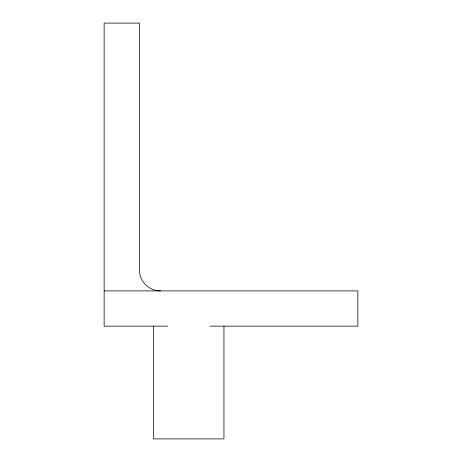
<?xml version="1.0" encoding="UTF-8"?>
<svg xmlns="http://www.w3.org/2000/svg" width="462" height="462" viewBox="0 0 462 462"><rect width="100%" height="100%" fill="white"/><g stroke="black" fill="none" stroke-linecap="round" stroke-linejoin="round"><path stroke-width="0.69" d="M104.146 290.904L357.854 290.904L357.854 326.143L209.858 326.143M167.573 326.143L104.146 326.143L104.146 23.1L139.385 23.1L139.385 269.762A21.142 21.142 0 0 0 160.528 290.904M223.955 326.143L223.955 438.9L153.476 438.9L153.476 326.143"/></g></svg>
